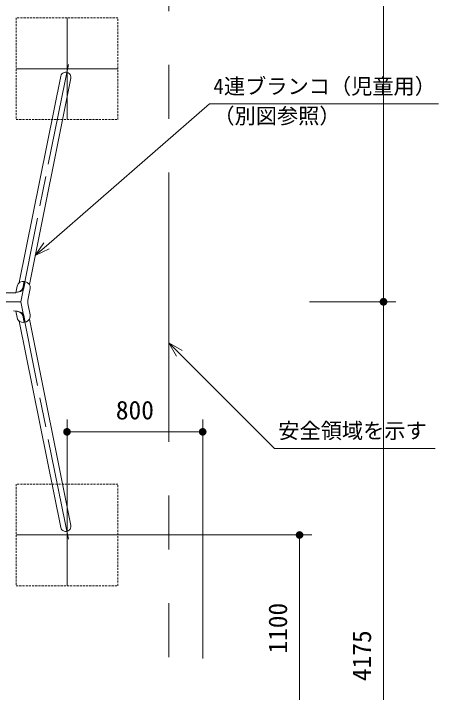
# Model space of a CAD drawing. Units: millimetres at full size. Extents: x 750 to 20250, y 750 to 14100.
# Drawn here: x 9925 to 12430, y 5534 to 9538 of the extents above; entities that cross this region are included whole.
import ezdxf
from ezdxf.enums import TextEntityAlignment as Align

# ---------------------------------------------------------------- set-up
doc = ezdxf.new("R2010")
doc.units = ezdxf.units.MM
doc.header["$LTSCALE"] = 50
for name, pattern in [('CHAIN', [18.5, 12, -1.5, 3.5, -1.5]), ('USER1', [63.5, 31.75, -6.35, 6.35, -6.35, 6.35, -6.35]), ('USER2', [0.375, 0.25, -0.125])]:
    doc.linetypes.add(name, pattern=pattern)
for name, color, linetype, lineweight in [('D-BMK', 2, 'CHAIN', 13), ('D-SAFETY', 6, 'USER1', 13), ('D-STR', 1, 'Continuous', 13), ('D-STR-DIM\u3000寸法線、寸法値', 7, 'Continuous', 13), ('D-STR-HIDDEN', 2, 'USER2', 13), ('D-STR-HTXT', 7, 'Continuous', 13)]:
    doc.layers.add(name, color=color, linetype=linetype, lineweight=lineweight)
doc.styles.add('ＭＳ ゴシック', font='')
doc.styles.get('ＭＳ ゴシック').set_extended_font_data('MS Gothic')

# ---------------------------------------------------------------- blocks, each defined once
blk = doc.blocks.new('filled_dot')
at = {"color": 0, "linetype": 'Continuous', "lineweight": -2, "const_width": 1.25}
blk.add_lwpolyline([(-0.625, 0, 1), (0.625, 0, 1)], format="xyb", close=True, dxfattribs=at)

msp = doc.modelspace()

# ---------------------------------------------------------------- linework, layer by layer
at = {"layer": 'D-BMK'}
for p, q in [((10240.47, 9512.94), (10240.47, 8912.94)), ((9940.47, 9212.94), (10540.47, 9212.94)), ((10248.41, 9237.94), (9967.3, 7837.94)), ((3913.64, 7837.94), (9967.3, 7837.94)), ((10248.41, 6437.94), (9967.3, 7837.94)), ((10240.47, 6762.94), (10240.47, 6162.94)), ((10540.47, 6462.94), (9940.47, 6462.94))]:
    msp.add_line(p, q, dxfattribs=at)
at = {"layer": 'D-SAFETY'}
msp.add_line((10840.47, 3837.94), (10840.47, 11837.94), dxfattribs=at)
at = {"layer": 'D-STR'}
for p, q in [((10203.57, 9168.27), (9959.32, 7951.85)), ((10262.89, 9156.36), (10018.63, 7939.94)), ((9937.85, 7891.94), (9945.72, 7931.14)), ((9980.49, 7918.87), (9988.53, 7958.89)), ((9994.41, 7957.71), (9986.66, 7919.1)), ((9845.47, 7891.94), (9937.85, 7891.94)), ((10011.54, 7857.63), (10023.18, 7915.59)), ((10023.18, 7760.29), (10011.54, 7818.25)), ((9945.72, 7744.74), (9937.99, 7783.25)), ((9980.49, 7757.01), (9988.53, 7716.99)), ((9994.41, 7718.17), (9986.66, 7756.78)), ((10262.89, 6519.53), (10018.63, 7735.94)), ((10203.57, 6507.62), (9959.32, 7724.03))]:
    msp.add_line(p, q, dxfattribs=at)
for centre, radius, start, end in [((10233.23, 9162.31), 30.25, 348.64615, 168.64615), ((10109.58, 7837.94), 100, 168.64615, 191.35385), ((10233.23, 6513.57), 30.25, 191.35385, 11.35385)]:
    msp.add_arc(centre, radius, start, end, dxfattribs=at)
for centre, major_axis, ratio, start_param, end_param in [((9984.45, 7923.36), (-38.73, 7.78), 0.904716, 3.1415927, 6.2831853), ((9925.45, 7921.62), (55.28, 0), 0.53697, 4.712389, 6.1903174), ((9925.45, 7921.62), (61.43, 0), 0.483212, 4.7138807, 6.1981192), ((9925.45, 7754.26), (-55.28, 0), 0.53697, 3.2344606, 4.712389), ((9925.45, 7754.26), (-61.43, 0), 0.483212, 3.2266588, 4.7108972), ((9984.45, 7752.52), (-38.73, -7.78), 0.904716, 6.2831853, 9.424778)]:
    msp.add_ellipse(centre, major_axis=major_axis, ratio=ratio, start_param=start_param, end_param=end_param, dxfattribs=at)
at = {"layer": 'D-STR-DIM\u3000寸法線、寸法値'}
for p, q in [((12106.04, 12012.81), (12106.04, 7837.44)), ((11669.03, 7838.44), (12178.04, 7838.44)), ((11669.03, 7837.44), (12178.04, 7837.44)), ((12106.04, 3663.08), (12106.04, 7838.44)), ((10240.47, 6558.94), (10240.47, 7143.17)), ((11040.47, 5734.08), (11040.47, 7143.17)), ((10240.47, 7071.17), (11040.47, 7071.17)), ((10436.47, 6462.94), (11683.23, 6462.94)), ((11611.23, 5363.08), (11611.23, 6462.94))]:
    msp.add_line(p, q, dxfattribs=at)
at = {"layer": 'D-STR-HIDDEN'}
for p, q in [((10540.47, 9512.94), (9940.47, 9512.94)), ((9940.47, 9512.94), (9940.47, 8912.94)), ((10540.47, 8912.94), (10540.47, 9512.94)), ((9940.47, 8912.94), (10540.47, 8912.94)), ((10540.47, 6762.94), (9940.47, 6762.94)), ((9940.47, 6762.94), (9940.47, 6162.94)), ((10540.47, 6162.94), (10540.47, 6762.94)), ((9940.47, 6162.94), (10540.47, 6162.94))]:
    msp.add_line(p, q, dxfattribs=at)
at = {"layer": 'D-STR-HTXT'}
for p, q in [((10119.06, 8168.78), (11080.54, 9005.31)), ((11080.54, 9005.31), (11098.54, 9005.31)), ((11098.54, 9005.31), (12429.78, 9005.31)), ((10053.05, 8111.35), (10103.68, 8186.47)), ((10053.05, 8111.35), (10119.06, 8168.78)), ((10134.45, 8151.1), (10053.05, 8111.35)), ((10885.76, 7518.14), (10840.47, 7596.59)), ((10840.47, 7596.59), (10918.92, 7551.29)), ((10840.47, 7596.59), (10902.34, 7534.71)), ((10902.34, 7534.71), (11463.35, 6973.71)), ((11463.35, 6973.71), (11481.35, 6973.71)), ((11481.35, 6973.71), (12410, 6973.71))]:
    msp.add_line(p, q, dxfattribs=at)

# ---------------------------------------------------------------- block references
at = {"layer": 'D-STR-DIM\u3000寸法線、寸法値', "xscale": 18, "yscale": 18}
for p, rotation in [((12106.04, 7838.44), 270), ((12106.04, 7837.44), 90), ((11040.47, 7071.17), 180), ((11611.23, 6462.94), 270)]:
    msp.add_blockref('filled_dot', p, dxfattribs=dict(at, rotation=rotation))
msp.add_blockref('filled_dot', (10240.47, 7071.17), dxfattribs=at)

# ---------------------------------------------------------------- texts
at = {"layer": 'D-STR-DIM\u3000寸法線、寸法値', "style": 'ＭＳ ゴシック'}
msp.add_text('800', height=110, dxfattribs=at).set_placement((10640.47, 7199.43), align=Align.MIDDLE_CENTER)
for s, p in [('1100', (11482.96, 5913.01)), ('4175', (11977.77, 5750.76))]:
    msp.add_text(s, height=110, rotation=90, dxfattribs=at).set_placement(p, align=Align.MIDDLE_CENTER)
at = {"layer": 'D-STR-HTXT', "style": 'ＭＳ ゴシック'}
for s, p in [('4連ブランコ（児童用）', (11103.04, 9155.31)), ('（別図参照）', (11103.04, 8980.31)), ('安全領域を示す', (11485.85, 7123.71))]:
    msp.add_text(s, height=91.64, dxfattribs=at).set_placement(p, align=Align.TOP_LEFT)

doc.saveas('drawing.dxf')
